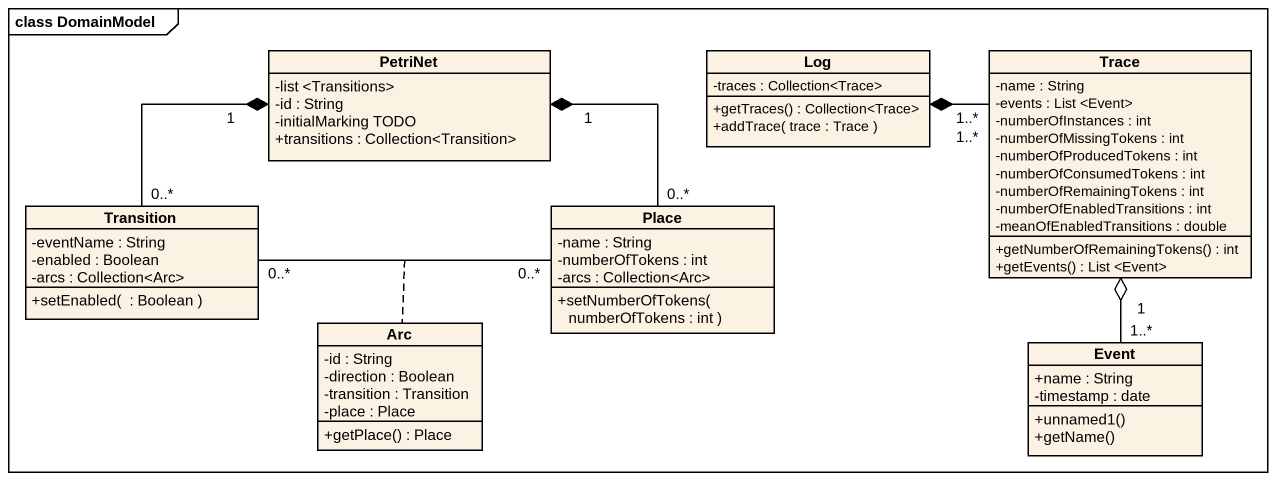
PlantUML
@startuml
mainframe class DomainModel
hide circle
hide empty members
skinparam classAttributeIconSize 0
class PetriNet {
  -list <Transitions>
  -id : String
  -initialMarking TODO
  +transitions : Collection<Transition>
}
class Log {
  -traces : Collection<Trace>
  +getTraces() : Collection<Trace>
  +addTrace( trace : Trace )
}
class Trace {
  -name : String
  -events : List <Event>
  -numberOfInstances : int
  -numberOfMissingTokens : int
  -numberOfProducedTokens : int
  -numberOfConsumedTokens : int
  -numberOfRemainingTokens : int
  -numberOfEnabledTransitions : int
  -meanOfEnabledTransitions : double
  +getNumberOfRemainingTokens() : int
  +getEvents() : List <Event>
}
class Transition {
  -eventName : String
  -enabled : Boolean
  -arcs : Collection<Arc>
  +setEnabled(  : Boolean )
}
class Place {
  -name : String
  -numberOfTokens : int
  -arcs : Collection<Arc>
  +setNumberOfTokens( numberOfTokens : int )
}
class Arc {
  -id : String
  -direction : Boolean
  -transition : Transition
  -place : Place
  +getPlace() : Place
}
class Event {
  +name : String
  -timestamp : date
  +unnamed1()
  +getName()
}
PetriNet "1" *-left- "0..*" Transition
PetriNet "1" *-- "0..*" Place
Log "1..*" *-right- "1..*" Trace
Trace "1" o-- "1..*" Event
Transition "0..*" -right- "0..*" Place
(Transition, Place) .. Arc
@enduml
